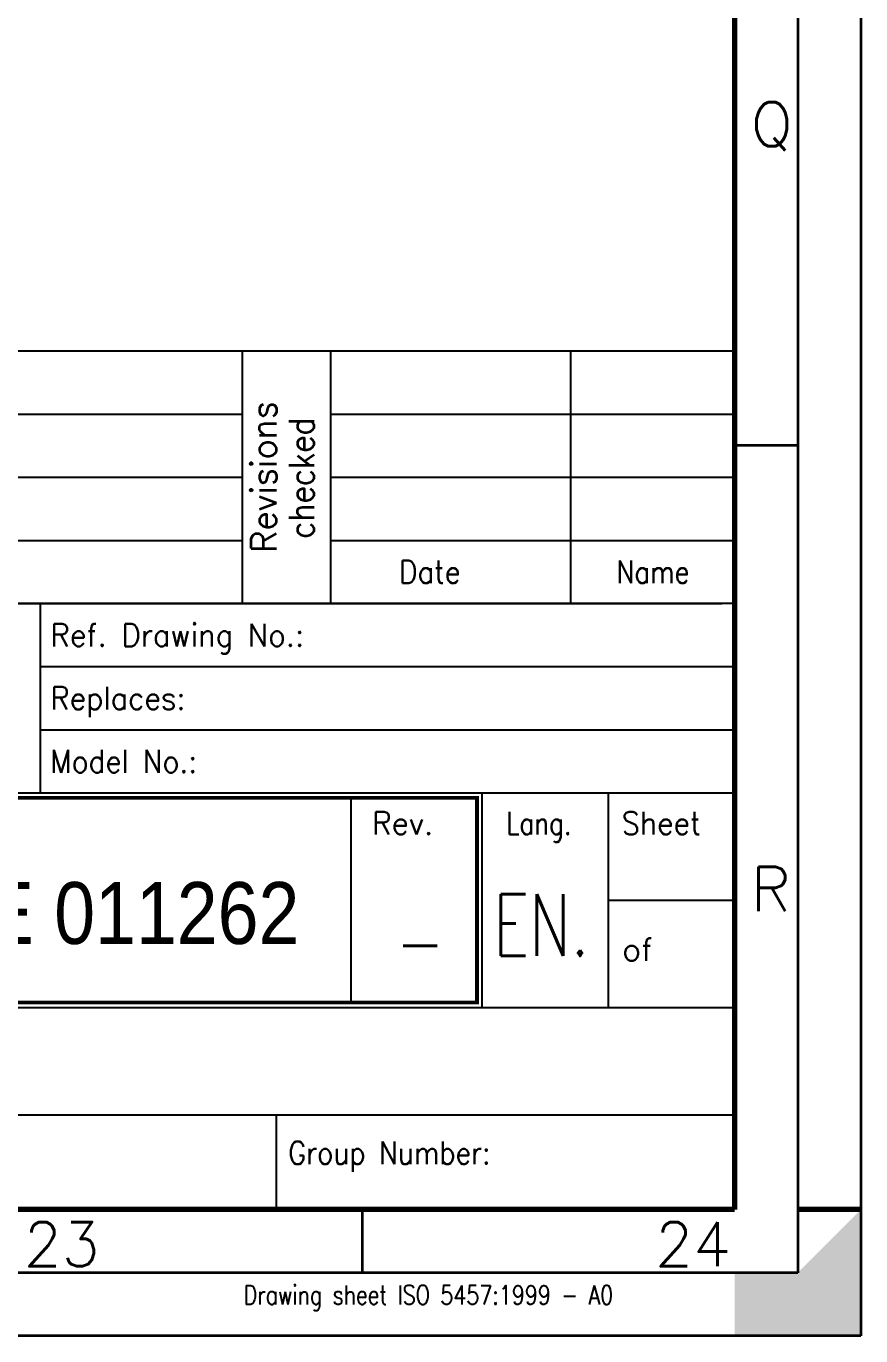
# Model space of a CAD drawing. Header units: millimetres. Extents: x 39335 to 110675, y -13954 to 36506.
# Drawn here: x 106709 to 110675, y -13954 to -7731 of the extents above; entities that cross this region are included whole.
import ezdxf

# ---------------------------------------------------------------- set-up
doc = ezdxf.new("R2010")
doc.units = ezdxf.units.MM
for name, color, linetype in [('10', 3, 'Continuous'), ('20', 4, 'Continuous'), ('schriftfeld', 7, 'Continuous')]:
    doc.layers.add(name, color=color, linetype=linetype)
doc.layers.add('M_EQUIP_E7', color=7, linetype='Continuous', lineweight=70)
doc.styles.add('Drawing NO', font='arial.ttf')
doc.styles.add('S', font='simplex.shx', dxfattribs={"width": 0.8})
doc.styles.add('SIMPLEX', font='SIMPLEX.SHX')

# ---------------------------------------------------------------- blocks, each defined once
blk = doc.blocks.new('A$C4D8E30D3')
at = {"color": 3, "linetype": 'Continuous', "lineweight": 35}
for p, q in [((589, 70.5), (584, 70.5)), ((554.5, 10), (554.5, 5))]:
    blk.add_line(p, q, dxfattribs=at)
at = {"linetype": 'Continuous'}
blk.add_line((594, 10), (589, 10), dxfattribs=at)
at = {"color": 3, "linetype": 'Continuous', "lineweight": 35}
for points in [[(594, 0), (-595, 0), (-595, 841), (594, 841)], [(589, 5), (-580, 5), (-580, 836), (589, 836)]]:
    blk.add_lwpolyline(points, close=True, dxfattribs=at)
at = {"color": 7, "linetype": 'Continuous', "lineweight": 70}
blk.add_lwpolyline([(584, 10), (-575, 10), (-575, 831), (584, 831)], close=True, dxfattribs=at)
at = {"linetype": 'Continuous'}
for points in [[(589, 5), (584, 5), (594, 10), (594, 0)], [(594, 10), (594, 0), (589, 10), (594, 10)], [(589, 10), (594, 10), (589, 5), (589, 10)], [(594, 0), (584, 0), (589, 5), (584, 5)]]:
    blk.add_solid(points, dxfattribs=at)
at = {"color": 3, "linetype": 'Continuous', "lineweight": 35, "style": 'S'}
for s, p in [('Q', (585.3, 94.21)), ('R', (585.3, 33.64)), ('23', (527.71, 5.51)), ('24', (577.71, 5.51))]:
    blk.add_text(s, height=3.5, dxfattribs=at).set_placement(p)
at = {"color": 3, "linetype": 'Continuous', "lineweight": 35, "style": 'S', "width": 0.8}
blk.add_text('Drawing sheet ISO 5457:1999 - A0', height=1.5, dxfattribs=at).set_placement((545.12, 2.49))
blk = doc.blocks.new('ATCPTTITLE')
at = {"layer": '10', "color": 3}
blk.add_line((-94347.07, 2483.94), (-94167.07, 2483.94), dxfattribs=at)
at = {"layer": 'schriftfeld', "color": 3}
for p, q in [((-94206.07, 2483.94), (-94206.07, 2463.94)), ((-94199.07, 2483.94), (-94199.07, 2463.94)), ((-94180.07, 2483.94), (-94180.07, 2463.94)), ((-94167.07, 2483.94), (-94167.07, 2463.94)), ((-94328.07, 2463.94), (-94168.07, 2463.94)), ((-94222.07, 2463.94), (-94222.07, 2448.94)), ((-94347.07, 2448.94), (-94167.07, 2448.94)), ((-94187.07, 2448.94), (-94187.07, 2431.94)), ((-94177.07, 2448.94), (-94177.07, 2431.94)), ((-94197.47, 2448.54), (-94197.47, 2432.34)), ((-94177.07, 2440.44), (-94167.07, 2440.44)), ((-94240.07, 2431.94), (-94167.07, 2431.94)), ((-94332.07, 2423.44), (-94167.07, 2423.44)), ((-94203.37, 2423.44), (-94203.37, 2415.94))]:
    blk.add_line(p, q, dxfattribs=at)
at = {"layer": 'schriftfeld', "color": 4}
for p, q in [((-94328.07, 2478.94), (-94206.07, 2478.94)), ((-94199.07, 2478.94), (-94167.07, 2478.94)), ((-94328.07, 2473.94), (-94206.07, 2473.94)), ((-94199.07, 2473.94), (-94167.07, 2473.94)), ((-94328.07, 2468.94), (-94206.07, 2468.94)), ((-94199.07, 2468.94), (-94167.07, 2468.94)), ((-94222.07, 2458.94), (-94167.07, 2458.94)), ((-94222.07, 2453.94), (-94167.07, 2453.94))]:
    blk.add_line(p, q, dxfattribs=at)
at = {"layer": 'schriftfeld', "color": 1}
for p, q in [((-94167.07, 2463.94), (-94332.07, 2463.94)), ((-94167.07, 2415.94), (-94167.07, 2463.94)), ((-94332.07, 2415.94), (-94167.07, 2415.94)), ((-94332.07, 2415.94), (-94167.07, 2415.94))]:
    blk.add_line(p, q, dxfattribs=at)
at = {"layer": 'schriftfeld', "color": 1, "const_width": 0.3, "flags": 128}
blk.add_lwpolyline([(-94239.67, 2448.54), (-94239.67, 2432.34), (-94187.47, 2432.34), (-94187.47, 2448.54), (-94239.67, 2448.54)], dxfattribs=at)
at = {"color": 1}
for tag, p, style, width in [('DRAWINGNO', (-94239.06, 2436.98), 'Drawing NO', 0.85), ('DRAWINGTITLE1', (-94314.35, 2436.29), 'Drawing NO', 0.85), ('LANG.', (-94186.17, 2436.03), 'SIMPLEX', 0.710102), ('-', (-94193.91, 2434.74), 'SIMPLEX', 0.710102), ('DRAWINGTITLE2', (-94314.35, 2428.85), 'Drawing NO', 0.85)]:
    blk.add_attdef(tag, p, '', height=4.9, dxfattribs=dict(at, style=style, width=width))
at = {"layer": '10', "color": 3, "style": 'SIMPLEX', "width": 0.750376}
for tag, p in [('ORDECODE', (-94339.77, 2456.31)), ('ORDERNUMBER', (-94340.08, 2417.33))]:
    blk.add_attdef(tag, p, '', height=3.5, rotation=90, dxfattribs=at)
at = {"layer": '10', "color": 3, "style": 'SIMPLEX', "width": 0.960632}
blk.add_attdef('SCALE', (-94331.45, 2436.91), '', height=3.5, dxfattribs=at)
at = {"layer": '20', "color": 4, "style": 'SIMPLEX', "width": 0.679426}
for tag, p in [('DESIGNEDDATE', (-94317.46, 2459.73)), ('DESIGNNAME', (-94297.66, 2459.73)), ('CHECKEDDATE', (-94317.46, 2455.05)), ('CHECKNAME', (-94297.66, 2454.73)), ('APPROVEDDATE', (-94317.46, 2450.05)), ('APPROVEDNAME', (-94297.66, 2449.73))]:
    blk.add_attdef(tag, p, '', height=2.5, dxfattribs=at)
at = {"layer": 'schriftfeld', "color": 4, "style": 'SIMPLEX'}
for s, width, p in [('Revisions', 0.979218, (-94203.35, 2467.96)), ('checked', 0.883907, (-94200.36, 2469.07))]:
    blk.add_text(s, height=2, rotation=90, dxfattribs=dict(at, width=width)).set_placement(p)
for s, width, p in [(' Date', 0.901728, (-94194.75, 2465.54)), ('Name', 0.84165, (-94176.42, 2465.54)), ('Ref. Drawing No.:', 0.947002, (-94221.24, 2460.54)), ('Replaces:', 0.936456, (-94221.24, 2455.54)), ('Model No.:', 0.912928, (-94221.25, 2450.54)), (' Rev.', 0.969231, (-94196.98, 2445.64)), (' Lang.', 0.797585, (-94186.13, 2445.64)), ('Sheet', 0.933595, (-94176, 2445.64)), ('of', 1.037288, (-94175.98, 2435.64)), ('Group Number:', 0.872067, (-94202.41, 2419.54))]:
    blk.add_text(s, height=1.8, dxfattribs=dict(at, width=width)).set_placement(p)
for tag, p in [('Rev.', (-94327.05, 2479.78)), ('REV.DATE1', (-94315.93, 2479.7)), ('REV.NAME3', (-94297.83, 2479.94)), ('DESCRIPITION3', (-94256.89, 2479.94)), ('Rev.', (-94327.05, 2474.63)), ('REV.DATE1', (-94315.93, 2474.7)), ('REV.NAME2', (-94297.83, 2474.94)), ('DESCRIPITION2', (-94256.89, 2474.94)), ('Rev.', (-94327.05, 2469.82)), ('REV.NAME1', (-94297.83, 2469.94)), ('DESCRIPITION1', (-94256.89, 2469.94)), ('REV.DATE1', (-94315.93, 2469.7))]:
    blk.add_attdef(tag, p, '', height=1.8, dxfattribs=at)
for tag, p, width in [('REV.CHECKDATE3', (-94198.42, 2479.96), 0.901728), ('REV.CHECKNAME3', (-94179.42, 2479.96), 0.901728), ('REV.CHECKDATE2', (-94198.42, 2474.96), 0.901728), ('REV.CHECKNAME2', (-94179.42, 2474.96), 0.901728), ('REV.CHECKDATE1', (-94198.42, 2469.96), 0.901728), ('REV.CHECKNAME1', (-94179.42, 2469.96), 0.901728), ('REF.DRAWINGMNO', (-94197.12, 2460.3), 0.947002), ('REPLACES', (-94205.72, 2455.3), 0.912928), ('MODELNO', (-94205.72, 2450.3), 0.912928), ('MATERIALNO', (-94313.46, 2420.38), 0.929773), ('WEIGHT', (-94226.43, 2419.4), 0.937595), ('GROUPNUM', (-94183.23, 2419.4), 0.937595)]:
    blk.add_attdef(tag, p, '', height=1.8, dxfattribs=dict(at, width=width))

msp = doc.modelspace()

# ---------------------------------------------------------------- block references
at = {"lineweight": 35}
ref = msp.add_blockref('ATCPTTITLE', (5760099.18, -158310.66), dxfattribs=dict(at, xscale=60, yscale=60, zscale=60))
ref.add_attrib('DRAWINGNO', '0 APE 011262', (105755.75, -12092.06), dxfattribs={"color": 1, "height": 294, "style": 'Drawing NO', "width": 0.85})
ref.add_attrib('-', '-', (108464.59, -12226.44), dxfattribs={"color": 1, "height": 294, "style": 'SIMPLEX', "width": 0.710102})
ref.add_attrib('LANG.', 'EN.', (108929.17, -12149.07), dxfattribs={"color": 1, "height": 294, "style": 'SIMPLEX', "width": 0.710102})
at = {"layer": 'M_EQUIP_E7', "lineweight": 35, "xscale": 60, "yscale": 60, "zscale": 60}
msp.add_blockref('A$C4D8E30D3', (75035, -13954.12), dxfattribs=at)

doc.saveas('drawing.dxf')
